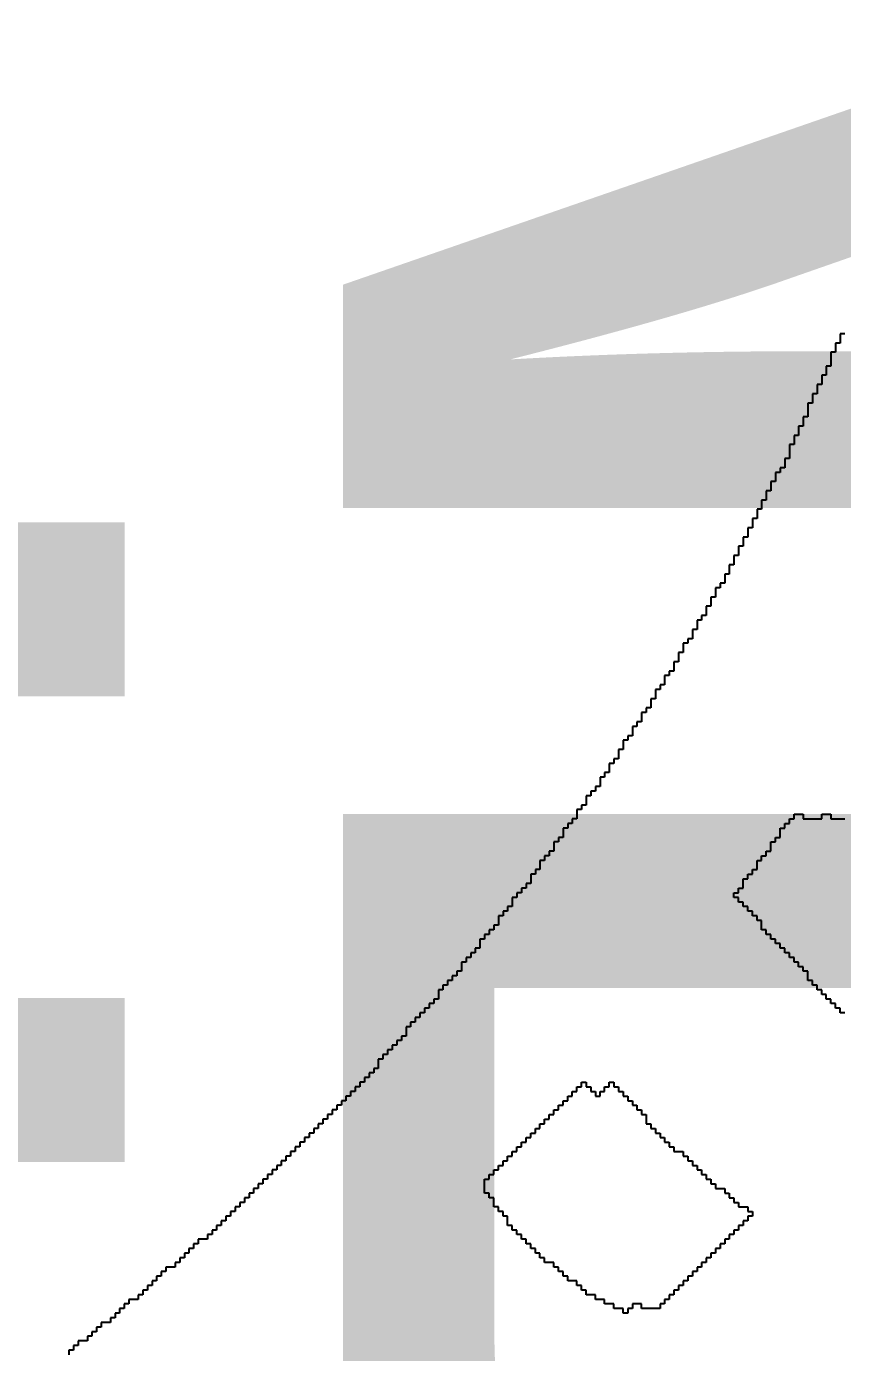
# Model space of a CAD drawing. Header units: millimetres. Extents: x 38.3 to 116.8, y 314 to 397.1.
# Drawn here: x 102.084 to 103.839, y 374.457 to 377.308 of the extents above; entities that cross this region are included whole.
import ezdxf

# ---------------------------------------------------------------- set-up
doc = ezdxf.new("R2010")
doc.units = ezdxf.units.MM
doc.layers.add('BottomOverlay', color=54, linetype='Continuous')
doc.layers.add('TopOverlay', color=2, linetype='Continuous')

# ---------------------------------------------------------------- blocks, each defined once
blk = doc.blocks.new('4S6TMP_L____85')
at = {"layer": 'TopOverlay'}
for p, q in [((4.9112, -2.0667), (4.9012, -2.0667)), ((4.9012, -2.0667), (4.9012, -2.0766)), ((4.9012, -2.0766), (4.9012, -2.0866)), ((4.8913, -2.1064), (4.8814, -2.1064)), ((4.8814, -2.1064), (4.8814, -2.1164)), ((4.9012, -2.0866), (4.8913, -2.0866)), ((4.8913, -2.0866), (4.8913, -2.0965)), ((4.8913, -2.0965), (4.8913, -2.1064)), ((4.8814, -2.1363), (4.8714, -2.1363)), ((4.8714, -2.1363), (4.8714, -2.1462)), ((4.8814, -2.1164), (4.8814, -2.1263)), ((4.8814, -2.1263), (4.8814, -2.1363)), ((4.8714, -2.1561), (4.8615, -2.1561)), ((4.8615, -2.1561), (4.8615, -2.1661)), ((4.8615, -2.1661), (4.8615, -2.176)), ((4.8714, -2.1462), (4.8714, -2.1561)), ((4.8615, -2.176), (4.8515, -2.176)), ((4.8515, -2.176), (4.8515, -2.1859)), ((4.8515, -2.1859), (4.8515, -2.1959)), ((4.8416, -2.2157), (4.8317, -2.2157)), ((4.8317, -2.2157), (4.8317, -2.2257)), ((4.8515, -2.1959), (4.8416, -2.1959)), ((4.8416, -2.1959), (4.8416, -2.2058)), ((4.8416, -2.2058), (4.8416, -2.2157)), ((4.8317, -2.2455), (4.8217, -2.2455)), ((4.8217, -2.2455), (4.8217, -2.2555)), ((4.8317, -2.2257), (4.8317, -2.2356)), ((4.8317, -2.2356), (4.8317, -2.2455)), ((4.8217, -2.2654), (4.8118, -2.2654)), ((4.8118, -2.2654), (4.8118, -2.2753)), ((4.8118, -2.2753), (4.8118, -2.2853)), ((4.8217, -2.2555), (4.8217, -2.2654)), ((4.8019, -2.3051), (4.7919, -2.3051)), ((4.7919, -2.3051), (4.7919, -2.3151)), ((4.8118, -2.2853), (4.8019, -2.2853)), ((4.8019, -2.2853), (4.8019, -2.2952)), ((4.8019, -2.2952), (4.8019, -2.3051)), ((4.7919, -2.3349), (4.782, -2.3349)), ((4.782, -2.3349), (4.782, -2.3449)), ((4.7919, -2.3151), (4.7919, -2.325)), ((4.7919, -2.325), (4.7919, -2.3349)), ((4.7721, -2.3647), (4.7621, -2.3647)), ((4.7621, -2.3647), (4.7621, -2.3747)), ((4.782, -2.3548), (4.7721, -2.3548)), ((4.7721, -2.3548), (4.7721, -2.3647)), ((4.782, -2.3449), (4.782, -2.3548)), ((4.7621, -2.3846), (4.7522, -2.3846)), ((4.7522, -2.3846), (4.7522, -2.3945)), ((4.7522, -2.3945), (4.7522, -2.4045)), ((4.7621, -2.3747), (4.7621, -2.3846)), ((4.7522, -2.4045), (4.7423, -2.4045)), ((4.7423, -2.4045), (4.7423, -2.4144)), ((4.7423, -2.4144), (4.7423, -2.4243)), ((4.7323, -2.4442), (4.7224, -2.4442)), ((4.7224, -2.4442), (4.7224, -2.4541)), ((4.7423, -2.4243), (4.7323, -2.4243)), ((4.7323, -2.4243), (4.7323, -2.4343)), ((4.7323, -2.4343), (4.7323, -2.4442)), ((4.7224, -2.4641), (4.7125, -2.4641)), ((4.7125, -2.4641), (4.7125, -2.474)), ((4.7125, -2.474), (4.7125, -2.4839)), ((4.7224, -2.4541), (4.7224, -2.4641)), ((4.7025, -2.5038), (4.6926, -2.5038)), ((4.6926, -2.5038), (4.6926, -2.5137)), ((4.7125, -2.4839), (4.7025, -2.4839)), ((4.7025, -2.4839), (4.7025, -2.4939)), ((4.7025, -2.4939), (4.7025, -2.5038)), ((4.6926, -2.5237), (4.6827, -2.5237)), ((4.6827, -2.5237), (4.6827, -2.5336)), ((4.6827, -2.5336), (4.6827, -2.5435)), ((4.6926, -2.5137), (4.6926, -2.5237)), ((4.6727, -2.5634), (4.6628, -2.5634)), ((4.6628, -2.5634), (4.6628, -2.5733)), ((4.6827, -2.5435), (4.6727, -2.5435)), ((4.6727, -2.5435), (4.6727, -2.5535)), ((4.6727, -2.5535), (4.6727, -2.5634)), ((4.6628, -2.5833), (4.6529, -2.5833)), ((4.6529, -2.5833), (4.6529, -2.5932)), ((4.6529, -2.5932), (4.6529, -2.6031)), ((4.6628, -2.5733), (4.6628, -2.5833)), ((4.6429, -2.6131), (4.633, -2.6131)), ((4.633, -2.6131), (4.633, -2.623)), ((4.6529, -2.6031), (4.6429, -2.6031)), ((4.6429, -2.6031), (4.6429, -2.6131)), ((4.633, -2.6329), (4.6231, -2.6329)), ((4.6231, -2.6329), (4.6231, -2.6429)), ((4.6231, -2.6429), (4.6231, -2.6528)), ((4.633, -2.623), (4.633, -2.6329)), ((4.6131, -2.6727), (4.6032, -2.6727)), ((4.6032, -2.6727), (4.6032, -2.6826)), ((4.6231, -2.6528), (4.6131, -2.6528)), ((4.6131, -2.6528), (4.6131, -2.6627)), ((4.6131, -2.6627), (4.6131, -2.6727)), ((4.5933, -2.7025), (4.5833, -2.7025)), ((4.5833, -2.7025), (4.5833, -2.7124)), ((4.6032, -2.6826), (4.5933, -2.6826)), ((4.5933, -2.6826), (4.5933, -2.6925)), ((4.5933, -2.6925), (4.5933, -2.7025)), ((4.5734, -2.7323), (4.5635, -2.7323)), ((4.5635, -2.7323), (4.5635, -2.7422)), ((4.5833, -2.7224), (4.5734, -2.7224)), ((4.5734, -2.7224), (4.5734, -2.7323)), ((4.5833, -2.7124), (4.5833, -2.7224)), ((4.5635, -2.7522), (4.5535, -2.7522)), ((4.5535, -2.7522), (4.5535, -2.7621)), ((4.5535, -2.7621), (4.5535, -2.772)), ((4.5635, -2.7422), (4.5635, -2.7522)), ((4.5436, -2.7919), (4.5337, -2.7919)), ((4.5337, -2.7919), (4.5337, -2.8018)), ((4.5535, -2.772), (4.5436, -2.772)), ((4.5436, -2.772), (4.5436, -2.782)), ((4.5436, -2.782), (4.5436, -2.7919)), ((4.5237, -2.8217), (4.5138, -2.8217)), ((4.5138, -2.8217), (4.5138, -2.8316)), ((4.5337, -2.8018), (4.5237, -2.8018)), ((4.5237, -2.8018), (4.5237, -2.8118)), ((4.5237, -2.8118), (4.5237, -2.8217)), ((4.5138, -2.8316), (4.5039, -2.8316)), ((4.5039, -2.8316), (4.5039, -2.8416)), ((4.5039, -2.8416), (4.5039, -2.8515)), ((4.4939, -2.8714), (4.484, -2.8714)), ((4.484, -2.8714), (4.484, -2.8813)), ((4.5039, -2.8515), (4.4939, -2.8515)), ((4.4939, -2.8515), (4.4939, -2.8614)), ((4.4939, -2.8614), (4.4939, -2.8714)), ((4.4741, -2.9012), (4.4641, -2.9012)), ((4.4641, -2.9012), (4.4641, -2.9111)), ((4.484, -2.8813), (4.4741, -2.8813)), ((4.4741, -2.8813), (4.4741, -2.8912)), ((4.4741, -2.8912), (4.4741, -2.9012)), ((4.4542, -2.931), (4.4443, -2.931)), ((4.4443, -2.931), (4.4443, -2.9409)), ((4.4641, -2.9111), (4.4542, -2.9111)), ((4.4542, -2.9111), (4.4542, -2.921)), ((4.4542, -2.921), (4.4542, -2.931)), ((4.4343, -2.9608), (4.4244, -2.9608)), ((4.4244, -2.9608), (4.4244, -2.9707)), ((4.4443, -2.9409), (4.4343, -2.9409)), ((4.4343, -2.9409), (4.4343, -2.9508)), ((4.4343, -2.9508), (4.4343, -2.9608)), ((4.4145, -2.9906), (4.4045, -2.9906)), ((4.4045, -2.9906), (4.4045, -3.0005)), ((4.4244, -2.9806), (4.4145, -2.9806)), ((4.4145, -2.9806), (4.4145, -2.9906)), ((4.4244, -2.9707), (4.4244, -2.9806)), ((4.3946, -3.0204), (4.3847, -3.0204)), ((4.3847, -3.0204), (4.3847, -3.0303)), ((4.4045, -3.0104), (4.3946, -3.0104)), ((4.3946, -3.0104), (4.3946, -3.0204)), ((4.4045, -3.0005), (4.4045, -3.0104)), ((4.3747, -3.0502), (4.3648, -3.0502)), ((4.3648, -3.0502), (4.3648, -3.0601)), ((4.3847, -3.0402), (4.3747, -3.0402)), ((4.3747, -3.0402), (4.3747, -3.0502)), ((4.3847, -3.0303), (4.3847, -3.0402)), ((4.3648, -3.0601), (4.3549, -3.0601)), ((4.3549, -3.0601), (4.3549, -3.07)), ((4.3549, -3.07), (4.3549, -3.08)), ((4.3449, -3.0899), (4.335, -3.0899)), ((4.335, -3.0899), (4.335, -3.0998)), ((4.335, -3.0998), (4.335, -3.1098)), ((4.3549, -3.08), (4.3449, -3.08)), ((4.3449, -3.08), (4.3449, -3.0899)), ((4.8019, -3.1098), (4.8019, -3.0998)), ((4.8019, -3.0998), (4.8217, -3.0998)), ((4.8217, -3.0998), (4.8217, -3.1098)), ((4.8615, -3.1098), (4.8615, -3.0998)), ((4.8615, -3.0998), (4.8814, -3.0998)), ((4.8814, -3.0998), (4.8814, -3.1098)), ((4.3151, -3.1296), (4.3052, -3.1296)), ((4.3052, -3.1296), (4.3052, -3.1396)), ((4.3251, -3.1197), (4.3151, -3.1197)), ((4.3151, -3.1197), (4.3151, -3.1296)), ((4.335, -3.1098), (4.3251, -3.1098)), ((4.3251, -3.1098), (4.3251, -3.1197)), ((4.7721, -3.1396), (4.7721, -3.1296)), ((4.7721, -3.1296), (4.782, -3.1296)), ((4.782, -3.1296), (4.782, -3.1197)), ((4.782, -3.1197), (4.7919, -3.1197)), ((4.7919, -3.1197), (4.7919, -3.1098)), ((4.7919, -3.1098), (4.8019, -3.1098)), ((4.8217, -3.1098), (4.8615, -3.1098)), ((4.8814, -3.1098), (4.9112, -3.1098)), ((4.2953, -3.1594), (4.2853, -3.1594)), ((4.2853, -3.1594), (4.2853, -3.1694)), ((4.3052, -3.1495), (4.2953, -3.1495)), ((4.2953, -3.1495), (4.2953, -3.1594)), ((4.3052, -3.1396), (4.3052, -3.1495)), ((4.7522, -3.1694), (4.7522, -3.1594)), ((4.7522, -3.1594), (4.7621, -3.1594)), ((4.7621, -3.1594), (4.7621, -3.1495)), ((4.7621, -3.1495), (4.7721, -3.1495)), ((4.7721, -3.1495), (4.7721, -3.1396)), ((4.2754, -3.1892), (4.2654, -3.1892)), ((4.2654, -3.1892), (4.2654, -3.1992)), ((4.2853, -3.1793), (4.2754, -3.1793)), ((4.2754, -3.1793), (4.2754, -3.1892)), ((4.2853, -3.1694), (4.2853, -3.1793)), ((4.7323, -3.1992), (4.7323, -3.1892)), ((4.7323, -3.1892), (4.7423, -3.1892)), ((4.7423, -3.1892), (4.7423, -3.1793)), ((4.7423, -3.1793), (4.7522, -3.1793)), ((4.7522, -3.1793), (4.7522, -3.1694)), ((4.2555, -3.219), (4.2456, -3.219)), ((4.2456, -3.219), (4.2456, -3.229)), ((4.2654, -3.1992), (4.2555, -3.1992)), ((4.2555, -3.1992), (4.2555, -3.2091)), ((4.2555, -3.2091), (4.2555, -3.219)), ((4.7125, -3.229), (4.7125, -3.219)), ((4.7125, -3.219), (4.7224, -3.219)), ((4.7224, -3.2091), (4.7224, -3.1992)), ((4.7224, -3.1992), (4.7323, -3.1992)), ((4.7224, -3.219), (4.7224, -3.2091)), ((4.2356, -3.2488), (4.2257, -3.2488)), ((4.2257, -3.2488), (4.2257, -3.2588)), ((4.2456, -3.229), (4.2356, -3.229)), ((4.2356, -3.229), (4.2356, -3.2389)), ((4.2356, -3.2389), (4.2356, -3.2488)), ((4.6926, -3.2488), (4.6926, -3.2389)), ((4.6926, -3.2389), (4.7025, -3.2389)), ((4.6926, -3.2588), (4.6926, -3.2488)), ((4.7025, -3.2389), (4.7025, -3.229)), ((4.7025, -3.229), (4.7125, -3.229)), ((4.2058, -3.2786), (4.1959, -3.2786)), ((4.1959, -3.2786), (4.1959, -3.2886)), ((4.2158, -3.2687), (4.2058, -3.2687)), ((4.2058, -3.2687), (4.2058, -3.2786)), ((4.2257, -3.2588), (4.2158, -3.2588)), ((4.2158, -3.2588), (4.2158, -3.2687)), ((4.6727, -3.2786), (4.6727, -3.2687)), ((4.6727, -3.2687), (4.6827, -3.2687)), ((4.6827, -3.2786), (4.6727, -3.2786)), ((4.6827, -3.2687), (4.6827, -3.2588)), ((4.6827, -3.2588), (4.6926, -3.2588)), ((4.6827, -3.2886), (4.6827, -3.2786)), ((4.1959, -3.2985), (4.186, -3.2985)), ((4.186, -3.2985), (4.186, -3.3085)), ((4.1959, -3.2886), (4.1959, -3.2985)), ((4.6926, -3.2886), (4.6827, -3.2886)), ((4.6926, -3.2985), (4.6926, -3.2886)), ((4.7025, -3.2985), (4.6926, -3.2985)), ((4.7025, -3.3085), (4.7025, -3.2985)), ((4.176, -3.3184), (4.1661, -3.3184)), ((4.1661, -3.3184), (4.1661, -3.3283)), ((4.1661, -3.3283), (4.1661, -3.3383)), ((4.186, -3.3085), (4.176, -3.3085)), ((4.176, -3.3085), (4.176, -3.3184)), ((4.7125, -3.3085), (4.7025, -3.3085)), ((4.7125, -3.3184), (4.7125, -3.3085)), ((4.7224, -3.3184), (4.7125, -3.3184)), ((4.7224, -3.3283), (4.7224, -3.3184)), ((4.7323, -3.3283), (4.7224, -3.3283)), ((4.7323, -3.3383), (4.7323, -3.3283)), ((4.1462, -3.3581), (4.1363, -3.3581)), ((4.1363, -3.3581), (4.1363, -3.3681)), ((4.1562, -3.3482), (4.1462, -3.3482)), ((4.1462, -3.3482), (4.1462, -3.3581)), ((4.1661, -3.3383), (4.1562, -3.3383)), ((4.1562, -3.3383), (4.1562, -3.3482)), ((4.7323, -3.3482), (4.7323, -3.3383)), ((4.7423, -3.3482), (4.7323, -3.3482)), ((4.7423, -3.3581), (4.7423, -3.3482)), ((4.7522, -3.3581), (4.7423, -3.3581)), ((4.7522, -3.3681), (4.7522, -3.3581)), ((4.1264, -3.3879), (4.1164, -3.3879)), ((4.1164, -3.3879), (4.1164, -3.3979)), ((4.1363, -3.3681), (4.1264, -3.3681)), ((4.1264, -3.3681), (4.1264, -3.378)), ((4.1264, -3.378), (4.1264, -3.3879)), ((4.7621, -3.3681), (4.7522, -3.3681)), ((4.7621, -3.378), (4.7621, -3.3681)), ((4.7721, -3.378), (4.7621, -3.378)), ((4.7721, -3.3879), (4.7721, -3.378)), ((4.782, -3.3879), (4.7721, -3.3879)), ((4.782, -3.3979), (4.782, -3.3879)), ((4.0966, -3.4177), (4.0866, -3.4177)), ((4.0866, -3.4177), (4.0866, -3.4277)), ((4.1065, -3.4078), (4.0966, -3.4078)), ((4.0966, -3.4078), (4.0966, -3.4177)), ((4.1164, -3.3979), (4.1065, -3.3979)), ((4.1065, -3.3979), (4.1065, -3.4078)), ((4.7919, -3.3979), (4.782, -3.3979)), ((4.7919, -3.4078), (4.7919, -3.3979)), ((4.8019, -3.4078), (4.7919, -3.4078)), ((4.8019, -3.4177), (4.8019, -3.4078)), ((4.8118, -3.4177), (4.8019, -3.4177)), ((4.8118, -3.4277), (4.8118, -3.4177)), ((4.0767, -3.4475), (4.0668, -3.4475)), ((4.0668, -3.4475), (4.0668, -3.4575)), ((4.0866, -3.4376), (4.0767, -3.4376)), ((4.0767, -3.4376), (4.0767, -3.4475)), ((4.0866, -3.4277), (4.0866, -3.4376)), ((4.8217, -3.4277), (4.8118, -3.4277)), ((4.8217, -3.4376), (4.8217, -3.4277)), ((4.8317, -3.4376), (4.8217, -3.4376)), ((4.8317, -3.4475), (4.8317, -3.4376)), ((4.8317, -3.4575), (4.8317, -3.4475)), ((4.0469, -3.4773), (4.037, -3.4773)), ((4.037, -3.4773), (4.037, -3.4873)), ((4.0568, -3.4674), (4.0469, -3.4674)), ((4.0469, -3.4674), (4.0469, -3.4773)), ((4.0668, -3.4575), (4.0568, -3.4575)), ((4.0568, -3.4575), (4.0568, -3.4674)), ((4.8416, -3.4575), (4.8317, -3.4575)), ((4.8416, -3.4674), (4.8416, -3.4575)), ((4.8515, -3.4674), (4.8416, -3.4674)), ((4.8515, -3.4773), (4.8515, -3.4674)), ((4.8615, -3.4773), (4.8515, -3.4773)), ((4.8615, -3.4873), (4.8615, -3.4773)), ((4.037, -3.4972), (4.027, -3.4972)), ((4.027, -3.4972), (4.027, -3.5071)), ((4.037, -3.4873), (4.037, -3.4972)), ((4.8714, -3.4873), (4.8615, -3.4873)), ((4.8714, -3.4972), (4.8714, -3.4873)), ((4.8814, -3.4972), (4.8714, -3.4972)), ((4.8814, -3.5071), (4.8814, -3.4972)), ((4.0072, -3.527), (3.9972, -3.527)), ((3.9972, -3.527), (3.9972, -3.5369)), ((4.0171, -3.5171), (4.0072, -3.5171)), ((4.0072, -3.5171), (4.0072, -3.527)), ((4.027, -3.5071), (4.0171, -3.5071)), ((4.0171, -3.5071), (4.0171, -3.5171)), ((4.8913, -3.5071), (4.8814, -3.5071)), ((4.8913, -3.5171), (4.8913, -3.5071)), ((4.9012, -3.5171), (4.8913, -3.5171)), ((4.9012, -3.527), (4.9012, -3.5171)), ((4.9112, -3.527), (4.9012, -3.527)), ((3.9774, -3.5568), (3.9674, -3.5568)), ((3.9674, -3.5568), (3.9674, -3.5667)), ((3.9873, -3.5469), (3.9774, -3.5469)), ((3.9774, -3.5469), (3.9774, -3.5568)), ((3.9972, -3.5369), (3.9873, -3.5369)), ((3.9873, -3.5369), (3.9873, -3.5469)), ((3.9575, -3.5866), (3.9476, -3.5866)), ((3.9476, -3.5866), (3.9476, -3.5965)), ((3.9674, -3.5767), (3.9575, -3.5767)), ((3.9575, -3.5767), (3.9575, -3.5866)), ((3.9674, -3.5667), (3.9674, -3.5767)), ((3.9277, -3.6164), (3.9178, -3.6164)), ((3.9178, -3.6164), (3.9178, -3.6263)), ((3.9376, -3.6065), (3.9277, -3.6065)), ((3.9277, -3.6065), (3.9277, -3.6164)), ((3.9476, -3.5965), (3.9376, -3.5965)), ((3.9376, -3.5965), (3.9376, -3.6065)), ((3.9078, -3.6462), (3.8979, -3.6462)), ((3.8979, -3.6462), (3.8979, -3.6561)), ((3.9178, -3.6263), (3.9078, -3.6263)), ((3.9078, -3.6263), (3.9078, -3.6363)), ((3.9078, -3.6363), (3.9078, -3.6462)), ((3.878, -3.676), (3.8681, -3.676)), ((3.8681, -3.676), (3.8681, -3.6859)), ((3.888, -3.6661), (3.878, -3.6661)), ((3.878, -3.6661), (3.878, -3.676)), ((3.8979, -3.6561), (3.888, -3.6561)), ((3.888, -3.6561), (3.888, -3.6661)), ((4.3449, -3.6859), (4.3449, -3.676)), ((4.3449, -3.676), (4.3549, -3.676)), ((4.3549, -3.676), (4.3549, -3.6859)), ((4.4045, -3.6859), (4.4045, -3.676)), ((4.4045, -3.676), (4.4145, -3.676)), ((4.4145, -3.676), (4.4145, -3.6859)), ((3.8482, -3.7058), (3.8383, -3.7058)), ((3.8383, -3.7058), (3.8383, -3.7157)), ((3.8582, -3.6959), (3.8482, -3.6959)), ((3.8482, -3.6959), (3.8482, -3.7058)), ((3.8681, -3.6859), (3.8582, -3.6859)), ((3.8582, -3.6859), (3.8582, -3.6959)), ((4.3151, -3.7157), (4.3151, -3.7058)), ((4.3151, -3.7058), (4.3251, -3.7058)), ((4.3251, -3.7058), (4.3251, -3.6959)), ((4.3251, -3.6959), (4.335, -3.6959)), ((4.335, -3.6959), (4.335, -3.6859)), ((4.335, -3.6859), (4.3449, -3.6859)), ((4.3549, -3.6859), (4.3648, -3.6859)), ((4.3648, -3.6859), (4.3648, -3.6959)), ((4.3648, -3.6959), (4.3747, -3.6959)), ((4.3747, -3.6959), (4.3747, -3.7058)), ((4.3747, -3.7058), (4.3847, -3.7058)), ((4.3847, -3.7058), (4.3847, -3.6959)), ((4.3847, -3.6959), (4.3946, -3.6959)), ((4.3946, -3.6959), (4.3946, -3.6859)), ((4.3946, -3.6859), (4.4045, -3.6859)), ((4.4145, -3.6859), (4.4244, -3.6859)), ((4.4244, -3.6859), (4.4244, -3.6959)), ((4.4244, -3.6959), (4.4343, -3.6959)), ((4.4343, -3.6959), (4.4343, -3.7058)), ((4.4343, -3.7058), (4.4443, -3.7058)), ((4.4443, -3.7058), (4.4443, -3.7157)), ((3.8284, -3.7257), (3.8184, -3.7257)), ((3.8184, -3.7257), (3.8184, -3.7356)), ((3.8383, -3.7157), (3.8284, -3.7157)), ((3.8284, -3.7157), (3.8284, -3.7257)), ((4.2953, -3.7356), (4.2953, -3.7257)), ((4.2953, -3.7257), (4.3052, -3.7257)), ((4.3052, -3.7257), (4.3052, -3.7157)), ((4.3052, -3.7157), (4.3151, -3.7157)), ((4.4443, -3.7157), (4.4542, -3.7157)), ((4.4542, -3.7157), (4.4542, -3.7257)), ((4.4542, -3.7257), (4.4641, -3.7257)), ((4.4641, -3.7257), (4.4641, -3.7356)), ((3.7986, -3.7555), (3.7886, -3.7555)), ((3.7886, -3.7555), (3.7886, -3.7654)), ((3.8085, -3.7455), (3.7986, -3.7455)), ((3.7986, -3.7455), (3.7986, -3.7555)), ((3.8184, -3.7356), (3.8085, -3.7356)), ((3.8085, -3.7356), (3.8085, -3.7455)), ((4.2654, -3.7654), (4.2654, -3.7555)), ((4.2654, -3.7555), (4.2754, -3.7555)), ((4.2754, -3.7555), (4.2754, -3.7455)), ((4.2754, -3.7455), (4.2853, -3.7455)), ((4.2853, -3.7455), (4.2853, -3.7356)), ((4.2853, -3.7356), (4.2953, -3.7356)), ((4.4641, -3.7356), (4.4741, -3.7356)), ((4.4741, -3.7356), (4.4741, -3.7455)), ((4.4741, -3.7455), (4.484, -3.7455)), ((4.484, -3.7455), (4.484, -3.7555)), ((4.484, -3.7555), (4.484, -3.7654)), ((3.7688, -3.7853), (3.7588, -3.7853)), ((3.7588, -3.7853), (3.7588, -3.7952)), ((3.7787, -3.7753), (3.7688, -3.7753)), ((3.7688, -3.7753), (3.7688, -3.7853)), ((3.7886, -3.7654), (3.7787, -3.7654)), ((3.7787, -3.7654), (3.7787, -3.7753)), ((4.2356, -3.7952), (4.2356, -3.7853)), ((4.2356, -3.7853), (4.2456, -3.7853)), ((4.2456, -3.7853), (4.2456, -3.7753)), ((4.2456, -3.7753), (4.2555, -3.7753)), ((4.2555, -3.7753), (4.2555, -3.7654)), ((4.2555, -3.7654), (4.2654, -3.7654)), ((4.484, -3.7654), (4.4939, -3.7654)), ((4.4939, -3.7654), (4.4939, -3.7753)), ((4.4939, -3.7753), (4.5039, -3.7753)), ((4.5039, -3.7753), (4.5039, -3.7853)), ((4.5039, -3.7853), (4.5138, -3.7853)), ((4.5138, -3.7853), (4.5138, -3.7952)), ((3.739, -3.8151), (3.729, -3.8151)), ((3.729, -3.8151), (3.729, -3.825)), ((3.7489, -3.8051), (3.739, -3.8051)), ((3.739, -3.8051), (3.739, -3.8151)), ((3.7588, -3.7952), (3.7489, -3.7952)), ((3.7489, -3.7952), (3.7489, -3.8051)), ((4.2058, -3.825), (4.2058, -3.8151)), ((4.2058, -3.8151), (4.2158, -3.8151)), ((4.2158, -3.8151), (4.2158, -3.8051)), ((4.2158, -3.8051), (4.2257, -3.8051)), ((4.2257, -3.8051), (4.2257, -3.7952)), ((4.2257, -3.7952), (4.2356, -3.7952)), ((4.5138, -3.7952), (4.5237, -3.7952)), ((4.5237, -3.7952), (4.5237, -3.8051)), ((4.5237, -3.8051), (4.5337, -3.8051)), ((4.5337, -3.8051), (4.5337, -3.8151)), ((4.5337, -3.8151), (4.5436, -3.8151)), ((4.5436, -3.8151), (4.5436, -3.825)), ((3.7092, -3.8449), (3.6992, -3.8449)), ((3.6992, -3.8449), (3.6992, -3.8548)), ((3.7191, -3.8349), (3.7092, -3.8349)), ((3.7092, -3.8349), (3.7092, -3.8449)), ((3.729, -3.825), (3.7191, -3.825)), ((3.7191, -3.825), (3.7191, -3.8349)), ((4.176, -3.8548), (4.176, -3.8449)), ((4.176, -3.8449), (4.186, -3.8449)), ((4.186, -3.8449), (4.186, -3.8349)), ((4.186, -3.8349), (4.1959, -3.8349)), ((4.1959, -3.8349), (4.1959, -3.825)), ((4.1959, -3.825), (4.2058, -3.825)), ((4.5436, -3.825), (4.5635, -3.825)), ((4.5635, -3.825), (4.5635, -3.8349)), ((4.5635, -3.8349), (4.5734, -3.8349)), ((4.5734, -3.8349), (4.5734, -3.8449)), ((4.5734, -3.8449), (4.5833, -3.8449)), ((4.5833, -3.8449), (4.5833, -3.8548)), ((3.6794, -3.8747), (3.6694, -3.8747)), ((3.6694, -3.8747), (3.6694, -3.8846)), ((3.6893, -3.8647), (3.6794, -3.8647)), ((3.6794, -3.8647), (3.6794, -3.8747)), ((3.6992, -3.8548), (3.6893, -3.8548)), ((3.6893, -3.8548), (3.6893, -3.8647)), ((4.1462, -3.8846), (4.1462, -3.8747)), ((4.1462, -3.8747), (4.1562, -3.8747)), ((4.1562, -3.8747), (4.1562, -3.8647)), ((4.1562, -3.8647), (4.1661, -3.8647)), ((4.1661, -3.8647), (4.1661, -3.8548)), ((4.1661, -3.8548), (4.176, -3.8548)), ((4.5833, -3.8548), (4.5933, -3.8548)), ((4.5933, -3.8548), (4.5933, -3.8647)), ((4.5933, -3.8647), (4.6032, -3.8647)), ((4.6032, -3.8647), (4.6032, -3.8747)), ((4.6032, -3.8747), (4.6131, -3.8747)), ((4.6131, -3.8747), (4.6131, -3.8846)), ((3.6495, -3.9045), (3.6396, -3.9045)), ((3.6396, -3.9045), (3.6396, -3.9144)), ((3.6595, -3.8946), (3.6495, -3.8946)), ((3.6495, -3.8946), (3.6495, -3.9045)), ((3.6694, -3.8846), (3.6595, -3.8846)), ((3.6595, -3.8846), (3.6595, -3.8946)), ((4.1363, -3.8946), (4.1363, -3.8846)), ((4.1363, -3.8846), (4.1462, -3.8846)), ((4.1363, -3.9045), (4.1363, -3.8946)), ((4.1363, -3.9144), (4.1363, -3.9045)), ((4.6131, -3.8846), (4.6231, -3.8846)), ((4.6231, -3.8846), (4.6231, -3.8946)), ((4.6231, -3.8946), (4.633, -3.8946)), ((4.633, -3.8946), (4.633, -3.9045)), ((4.633, -3.9045), (4.6529, -3.9045)), ((4.6529, -3.9045), (4.6529, -3.9144)), ((3.6197, -3.9343), (3.6098, -3.9343)), ((3.6098, -3.9343), (3.6098, -3.9442)), ((3.6297, -3.9244), (3.6197, -3.9244)), ((3.6197, -3.9244), (3.6197, -3.9343)), ((3.6396, -3.9144), (3.6297, -3.9144)), ((3.6297, -3.9144), (3.6297, -3.9244)), ((4.1462, -3.9144), (4.1363, -3.9144)), ((4.1462, -3.9244), (4.1462, -3.9144)), ((4.1562, -3.9244), (4.1462, -3.9244)), ((4.1562, -3.9343), (4.1562, -3.9244)), ((4.1562, -3.9442), (4.1562, -3.9343)), ((4.6529, -3.9144), (4.6628, -3.9144)), ((4.6628, -3.9144), (4.6628, -3.9244)), ((4.6628, -3.9244), (4.6727, -3.9244)), ((4.6727, -3.9244), (4.6727, -3.9343)), ((4.6727, -3.9343), (4.6827, -3.9343)), ((4.6827, -3.9343), (4.6827, -3.9442)), ((3.5999, -3.9542), (3.5899, -3.9542)), ((3.5899, -3.9542), (3.5899, -3.9641)), ((3.6098, -3.9442), (3.5999, -3.9442)), ((3.5999, -3.9442), (3.5999, -3.9542)), ((4.1661, -3.9442), (4.1562, -3.9442)), ((4.1661, -3.9542), (4.1661, -3.9442)), ((4.176, -3.9542), (4.1661, -3.9542)), ((4.176, -3.9641), (4.176, -3.9542)), ((4.6827, -3.9442), (4.7025, -3.9442)), ((4.7025, -3.9442), (4.7025, -3.9542)), ((4.7025, -3.9542), (4.7125, -3.9542)), ((4.7125, -3.9542), (4.7125, -3.9641)), ((3.5701, -3.984), (3.5601, -3.984)), ((3.5601, -3.984), (3.5601, -3.9939)), ((3.58, -3.974), (3.5701, -3.974)), ((3.5701, -3.974), (3.5701, -3.984)), ((3.5899, -3.9641), (3.58, -3.9641)), ((3.58, -3.9641), (3.58, -3.974)), ((4.186, -3.9641), (4.176, -3.9641)), ((4.186, -3.974), (4.186, -3.9641)), ((4.186, -3.984), (4.186, -3.974)), ((4.1959, -3.984), (4.186, -3.984)), ((4.1959, -3.9939), (4.1959, -3.984)), ((4.6926, -3.984), (4.6827, -3.984)), ((4.6827, -3.984), (4.6827, -3.9939)), ((4.7025, -3.974), (4.6926, -3.974)), ((4.6926, -3.974), (4.6926, -3.984)), ((4.7125, -3.9641), (4.7025, -3.9641)), ((4.7025, -3.9641), (4.7025, -3.974)), ((3.5403, -4.0138), (3.5204, -4.0138)), ((3.5204, -4.0138), (3.5204, -4.0237)), ((3.5502, -4.0038), (3.5403, -4.0038)), ((3.5403, -4.0038), (3.5403, -4.0138)), ((3.5601, -3.9939), (3.5502, -3.9939)), ((3.5502, -3.9939), (3.5502, -4.0038)), ((4.2058, -3.9939), (4.1959, -3.9939)), ((4.2058, -4.0038), (4.2058, -3.9939)), ((4.2158, -4.0038), (4.2058, -4.0038)), ((4.2158, -4.0138), (4.2158, -4.0038)), ((4.2257, -4.0138), (4.2158, -4.0138)), ((4.2257, -4.0237), (4.2257, -4.0138)), ((4.6628, -4.0138), (4.6529, -4.0138)), ((4.6529, -4.0138), (4.6529, -4.0237)), ((4.6727, -4.0038), (4.6628, -4.0038)), ((4.6628, -4.0038), (4.6628, -4.0138)), ((4.6827, -3.9939), (4.6727, -3.9939)), ((4.6727, -3.9939), (4.6727, -4.0038)), ((3.5005, -4.0436), (3.4906, -4.0436)), ((3.4906, -4.0436), (3.4906, -4.0535)), ((3.5105, -4.0336), (3.5005, -4.0336)), ((3.5005, -4.0336), (3.5005, -4.0436)), ((3.5204, -4.0237), (3.5105, -4.0237)), ((3.5105, -4.0237), (3.5105, -4.0336)), ((4.2356, -4.0237), (4.2257, -4.0237)), ((4.2356, -4.0336), (4.2356, -4.0237)), ((4.2456, -4.0336), (4.2356, -4.0336)), ((4.2456, -4.0436), (4.2456, -4.0336)), ((4.2555, -4.0436), (4.2456, -4.0436)), ((4.2555, -4.0535), (4.2555, -4.0436)), ((4.633, -4.0436), (4.6231, -4.0436)), ((4.6231, -4.0436), (4.6231, -4.0535)), ((4.6429, -4.0336), (4.633, -4.0336)), ((4.633, -4.0336), (4.633, -4.0436)), ((4.6529, -4.0237), (4.6429, -4.0237)), ((4.6429, -4.0237), (4.6429, -4.0336)), ((3.4707, -4.0734), (3.4509, -4.0734)), ((3.4509, -4.0734), (3.4509, -4.0833)), ((3.4807, -4.0634), (3.4707, -4.0634)), ((3.4707, -4.0634), (3.4707, -4.0734)), ((3.4906, -4.0535), (3.4807, -4.0535)), ((3.4807, -4.0535), (3.4807, -4.0634)), ((4.2654, -4.0535), (4.2555, -4.0535)), ((4.2654, -4.0634), (4.2654, -4.0535)), ((4.2853, -4.0634), (4.2654, -4.0634)), ((4.2853, -4.0734), (4.2853, -4.0634)), ((4.2953, -4.0734), (4.2853, -4.0734)), ((4.2953, -4.0833), (4.2953, -4.0734)), ((4.6032, -4.0734), (4.5933, -4.0734)), ((4.5933, -4.0734), (4.5933, -4.0833)), ((4.6131, -4.0634), (4.6032, -4.0634)), ((4.6032, -4.0634), (4.6032, -4.0734)), ((4.6231, -4.0535), (4.6131, -4.0535)), ((4.6131, -4.0535), (4.6131, -4.0634)), ((3.431, -4.1032), (3.4211, -4.1032)), ((3.4211, -4.1032), (3.4211, -4.1131)), ((3.4409, -4.0932), (3.431, -4.0932)), ((3.431, -4.0932), (3.431, -4.1032)), ((3.4509, -4.0833), (3.4409, -4.0833)), ((3.4409, -4.0833), (3.4409, -4.0932)), ((4.3052, -4.0833), (4.2953, -4.0833)), ((4.3052, -4.0932), (4.3052, -4.0833)), ((4.3151, -4.0932), (4.3052, -4.0932)), ((4.3151, -4.1032), (4.3151, -4.0932)), ((4.335, -4.1032), (4.3151, -4.1032)), ((4.335, -4.1131), (4.335, -4.1032)), ((4.5734, -4.1032), (4.5635, -4.1032)), ((4.5635, -4.1032), (4.5635, -4.1131)), ((4.5833, -4.0932), (4.5734, -4.0932)), ((4.5734, -4.0932), (4.5734, -4.1032)), ((4.5933, -4.0833), (4.5833, -4.0833)), ((4.5833, -4.0833), (4.5833, -4.0932)), ((3.4012, -4.133), (3.3913, -4.133)), ((3.3913, -4.133), (3.3913, -4.1429)), ((3.4111, -4.123), (3.4012, -4.123)), ((3.4012, -4.123), (3.4012, -4.133)), ((3.4211, -4.1131), (3.4111, -4.1131)), ((3.4111, -4.1131), (3.4111, -4.123)), ((4.3449, -4.1131), (4.335, -4.1131)), ((4.3449, -4.123), (4.3449, -4.1131)), ((4.3549, -4.123), (4.3449, -4.123)), ((4.3549, -4.133), (4.3549, -4.123)), ((4.3747, -4.133), (4.3549, -4.133)), ((4.3747, -4.1429), (4.3747, -4.133)), ((4.5436, -4.133), (4.5337, -4.133)), ((4.5337, -4.133), (4.5337, -4.1429)), ((4.5535, -4.123), (4.5436, -4.123)), ((4.5436, -4.123), (4.5436, -4.133)), ((4.5635, -4.1131), (4.5535, -4.1131)), ((4.5535, -4.1131), (4.5535, -4.123)), ((3.3714, -4.1528), (3.3615, -4.1528)), ((3.3615, -4.1528), (3.3615, -4.1628)), ((3.3913, -4.1429), (3.3714, -4.1429)), ((3.3714, -4.1429), (3.3714, -4.1528)), ((4.3946, -4.1429), (4.3747, -4.1429)), ((4.3946, -4.1528), (4.3946, -4.1429)), ((4.4145, -4.1528), (4.3946, -4.1528)), ((4.4145, -4.1628), (4.4145, -4.1528)), ((4.4741, -4.1528), (4.4542, -4.1528)), ((4.4542, -4.1528), (4.4542, -4.1628)), ((4.4741, -4.1628), (4.4741, -4.1528)), ((4.5237, -4.1528), (4.5138, -4.1528)), ((4.5138, -4.1528), (4.5138, -4.1628)), ((4.5337, -4.1429), (4.5237, -4.1429)), ((4.5237, -4.1429), (4.5237, -4.1528)), ((3.3416, -4.1826), (3.3317, -4.1826)), ((3.3317, -4.1826), (3.3317, -4.1926)), ((3.3515, -4.1727), (3.3416, -4.1727)), ((3.3416, -4.1727), (3.3416, -4.1826)), ((3.3615, -4.1628), (3.3515, -4.1628)), ((3.3515, -4.1628), (3.3515, -4.1727)), ((4.4343, -4.1628), (4.4145, -4.1628)), ((4.4343, -4.1727), (4.4343, -4.1628)), ((4.4443, -4.1727), (4.4343, -4.1727)), ((4.4542, -4.1628), (4.4443, -4.1628)), ((4.4443, -4.1628), (4.4443, -4.1727)), ((4.5138, -4.1628), (4.4741, -4.1628)), ((3.3019, -4.2124), (3.2919, -4.2124)), ((3.2919, -4.2124), (3.2919, -4.2224)), ((3.3118, -4.2025), (3.3019, -4.2025)), ((3.3019, -4.2025), (3.3019, -4.2124)), ((3.3317, -4.1926), (3.3118, -4.1926)), ((3.3118, -4.1926), (3.3118, -4.2025)), ((3.2621, -4.2422), (3.2522, -4.2422)), ((3.2522, -4.2422), (3.2522, -4.2522)), ((3.282, -4.2323), (3.2621, -4.2323)), ((3.2621, -4.2323), (3.2621, -4.2422)), ((3.2919, -4.2224), (3.282, -4.2224)), ((3.282, -4.2224), (3.282, -4.2323)), ((3.2522, -4.2522), (3.2423, -4.2522)), ((3.2423, -4.2522), (3.2423, -4.2621))]:
    blk.add_line(p, q, dxfattribs=at)

msp = doc.modelspace()

# ---------------------------------------------------------------- block references
msp.add_blockref('4S6TMP_L____85', (98.933, 378.714))

# ---------------------------------------------------------------- texts
at = {"layer": 'BottomOverlay', "text_generation_flag": 2}
for s, height, p in [('4S6TMP', 3, (105.7646, 388.874)), ('Digital Interface by', 2.999999, (102.2951, 388.874))]:
    msp.add_text(s, height=height, rotation=90, dxfattribs=at).set_placement(p)

doc.saveas('drawing.dxf')
